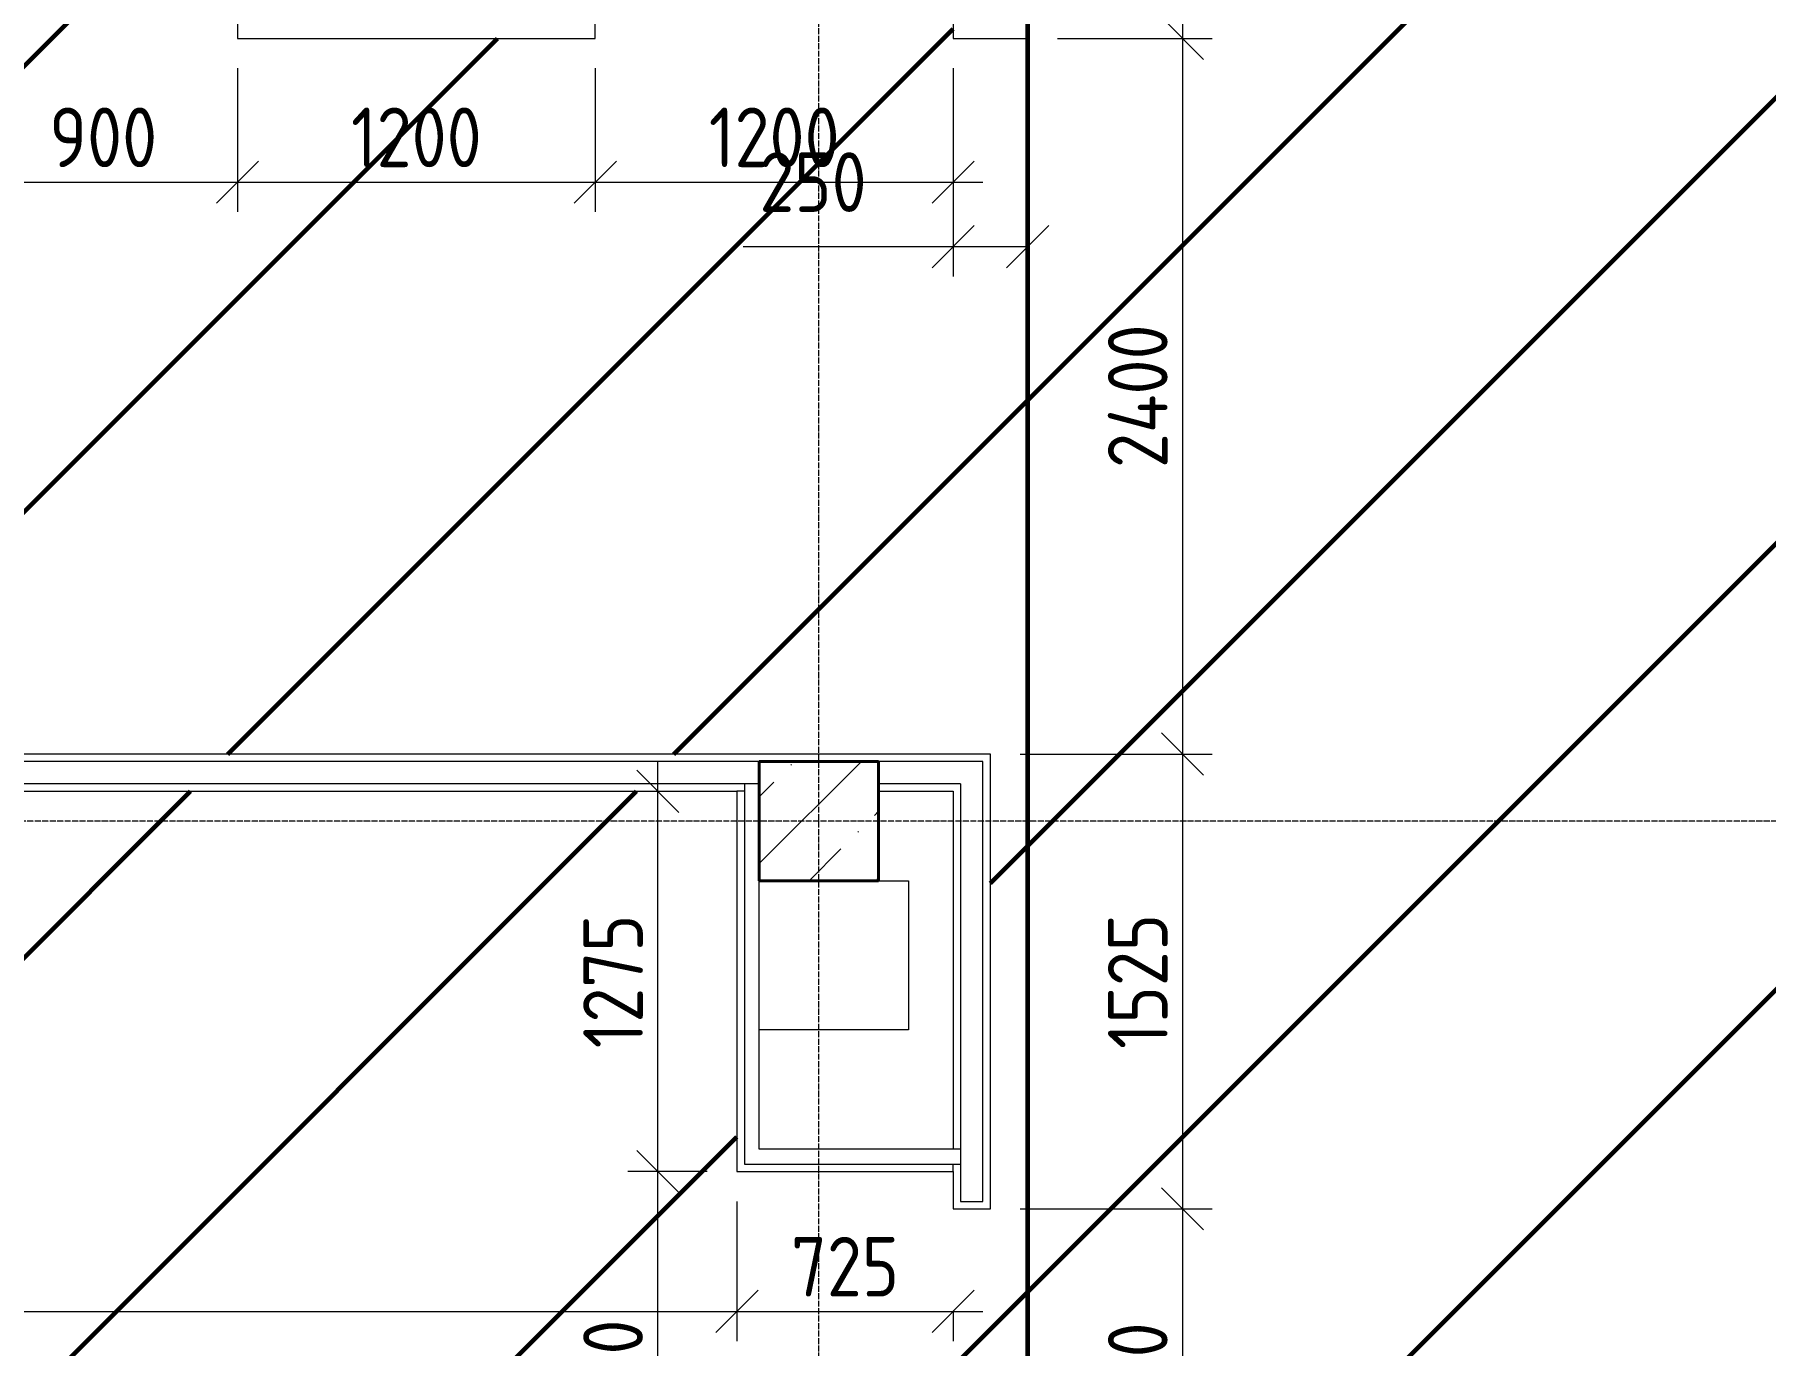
# Model space of a CAD drawing. Header units: millimetres. Extents: x -56773 to 323062, y -262288 to 76460.
# Drawn here: x -16221 to -10417, y -196981 to -192586 of the extents above; entities that cross this region are included whole.
import ezdxf

# ---------------------------------------------------------------- set-up
doc = ezdxf.new("R2010")
doc.units = ezdxf.units.MM
doc.linetypes.add('ADSK_Линия сетки', pattern=[25, 20, -2.5, 0, -2.5])
for name, color, linetype, lineweight in [('1.1)Стяжка керамзит  2 этаж', 5, 'Continuous', 60), ('Несущие колонны', 7, 'Continuous', 18), ('Оси', 7, 'Continuous', 9), ('Перекрытие', 7, 'Continuous', 18), ('Размеры', 7, 'Continuous', 9), ('Стены внутренние', 7, 'Continuous', 18), ('Стены штриховка', 7, 'Continuous', 9)]:
    doc.layers.add(name, color=color, linetype=linetype, lineweight=lineweight)
doc.styles.add('GOST Common_3', font='', dxfattribs={"width": 0.9, "height": 200})
doc.styles.get('GOST Common_3').set_extended_font_data('GOST Common')
doc.dimstyles.new('ADSK_Основной_2_0', dxfattribs={"dimscale": 304.8, "dimtxt": 201.142999, "dimasz": 0.463911, "dimexe": 0.328084, "dimexo": 0.328084, "dimgap": 0.164042, "dimtad": 1, "dimdec": 3, "dimrnd": 0.001, "dimdsep": 46, "dimtxsty": 'GOST Common_3', "dimblk1": 'OBLIQUE', "dimblk2": 'OBLIQUE', "dimsah": 1, "dimcen": 0.09, "dimdle": 0.328084, "dimazin": 2, "dimtfac": 1, "dimtdec": 4, "dimtix": 1, "dimtmove": 0, "dimatfit": 3, "dimfxl": 1, "dimtvp": 1, "dimtolj": 1, "dimtzin": 0, "dimlwd": 20, "dimlwe": 20, "dimarcsym": 2})
doc.dimstyles.new('ADSK_Основной_2_0_2', dxfattribs={"dimscale": 304.8, "dimtxt": 201.142999, "dimasz": 0.463911, "dimexe": 0.328084, "dimexo": 0.328084, "dimgap": 0.164042, "dimtad": 1, "dimdec": 3, "dimrnd": 0.001, "dimdsep": 46, "dimtxsty": 'GOST Common_3', "dimblk1": 'OBLIQUE', "dimblk2": 'OBLIQUE', "dimsah": 1, "dimcen": 0.09, "dimdle": 0.328084, "dimazin": 2, "dimtfac": 1, "dimtdec": 4, "dimtix": 1, "dimtmove": 0, "dimatfit": 3, "dimfxl": 1, "dimtvp": 1, "dimtolj": 1, "dimtzin": 0, "dimlwd": 20, "dimlwe": 20, "dimarcsym": 2})

# ---------------------------------------------------------------- blocks, each defined once
blk = doc.blocks.new('ADSK_КолоннаЖБ_Прямоугольная - 400x400 мм-1807142-Кладочный план 4-го этажа')
at = {"layer": 'Несущие колонны', "lineweight": 40}
for p, q in [((-200, 200), (200, 200)), ((-200, -200), (-200, 200)), ((200, 200), (200, -200)), ((200, -200), (-200, -200))]:
    blk.add_line(p, q, dxfattribs=at)
blk = doc.blocks.new('_Oblique')
at = {"color": 0, "linetype": 'ByBlock', "lineweight": -2}
blk.add_line((-0.5, -0.5), (0.5, 0.5), dxfattribs=at)
blk = doc.blocks.new('*D6337')
at = {"layer": 'Defpoints', "color": 0, "transparency": 16777216}
for p in [(-12890.6, -188698.5), (-12890.6, -192598.5), (-12371.5, -192598.5)]:
    blk.add_point(p, dxfattribs=at)
at = {"layer": 'Размеры', "color": 0, "lineweight": 20, "transparency": 16777216}
for p, q in [((-12371.5, -188598.5), (-12371.5, -192698.5)), ((-12790.6, -188698.5), (-12271.5, -188698.5)), ((-12790.6, -192598.5), (-12271.5, -192598.5))]:
    blk.add_line(p, q, dxfattribs=at)
at = {"layer": 'Размеры', "color": 0, "lineweight": 20, "transparency": 16777216, "xscale": 141.4, "yscale": 141.4, "zscale": 141.4}
for p, rotation in [((-12371.5, -188698.5), 90), ((-12371.5, -192598.5), 270)]:
    blk.add_blockref('_Oblique', p, dxfattribs=dict(at, rotation=rotation))
at = {"layer": 'Размеры', "color": 0, "lineweight": 9, "transparency": 16777216, "insert": (-12521.5, -190648.5), "char_height": 200, "width": 605.475, "attachment_point": 5, "rotation": 90, "style": 'GOST Common_3'}
blk.add_mtext('\\A1;3900', dxfattribs=at)
blk = doc.blocks.new('*D6338')
at = {"layer": 'Defpoints', "color": 0, "transparency": 16777216}
for p in [(-12890.6, -192598.5), (-13015.6, -194998.5), (-12371.5, -194998.5)]:
    blk.add_point(p, dxfattribs=at)
at = {"layer": 'Размеры', "color": 0, "lineweight": 20, "transparency": 16777216}
for p, q in [((-12371.5, -192498.5), (-12371.5, -195098.5)), ((-12790.6, -192598.5), (-12271.5, -192598.5)), ((-12915.6, -194998.5), (-12271.5, -194998.5))]:
    blk.add_line(p, q, dxfattribs=at)
at = {"layer": 'Размеры', "color": 0, "lineweight": 20, "transparency": 16777216, "xscale": 141.4, "yscale": 141.4, "zscale": 141.4}
for p, rotation in [((-12371.5, -192598.5), 90), ((-12371.5, -194998.5), 270)]:
    blk.add_blockref('_Oblique', p, dxfattribs=dict(at, rotation=rotation))
at = {"layer": 'Размеры', "color": 0, "lineweight": 9, "transparency": 16777216, "insert": (-12521.5, -193798.5), "char_height": 200, "width": 625.93, "attachment_point": 5, "rotation": 90, "style": 'GOST Common_3'}
blk.add_mtext('\\A1;2400', dxfattribs=at)
blk = doc.blocks.new('*D6339')
at = {"layer": 'Defpoints', "color": 0, "transparency": 16777216}
for p in [(-13015.6, -194998.5), (-13015.6, -196523.5), (-12371.5, -196523.5)]:
    blk.add_point(p, dxfattribs=at)
at = {"layer": 'Размеры', "color": 0, "lineweight": 20, "transparency": 16777216}
for p, q in [((-12371.5, -194898.5), (-12371.5, -196623.5)), ((-12915.6, -194998.5), (-12271.5, -194998.5)), ((-12915.6, -196523.5), (-12271.5, -196523.5))]:
    blk.add_line(p, q, dxfattribs=at)
at = {"layer": 'Размеры', "color": 0, "lineweight": 20, "transparency": 16777216, "xscale": 141.4, "yscale": 141.4, "zscale": 141.4}
for p, rotation in [((-12371.5, -194998.5), 90), ((-12371.5, -196523.5), 270)]:
    blk.add_blockref('_Oblique', p, dxfattribs=dict(at, rotation=rotation))
at = {"layer": 'Размеры', "color": 0, "lineweight": 9, "transparency": 16777216, "insert": (-12521.5, -195761), "char_height": 200, "width": 560.473, "attachment_point": 5, "rotation": 90, "style": 'GOST Common_3'}
blk.add_mtext('\\A1;1525', dxfattribs=at)
blk = doc.blocks.new('*D6340')
at = {"layer": 'Defpoints', "color": 0, "transparency": 16777216}
for p in [(-13015.6, -196523.5), (-13015.6, -197723.5), (-12371.5, -197723.5)]:
    blk.add_point(p, dxfattribs=at)
at = {"layer": 'Размеры', "color": 0, "lineweight": 20, "transparency": 16777216}
for p, q in [((-12371.5, -196423.5), (-12371.5, -197823.5)), ((-12915.6, -196523.5), (-12271.5, -196523.5)), ((-12915.6, -197723.5), (-12271.5, -197723.5))]:
    blk.add_line(p, q, dxfattribs=at)
at = {"layer": 'Размеры', "color": 0, "lineweight": 20, "transparency": 16777216, "xscale": 141.4, "yscale": 141.4, "zscale": 141.4}
for p, rotation in [((-12371.5, -196523.5), 90), ((-12371.5, -197723.5), 270)]:
    blk.add_blockref('_Oblique', p, dxfattribs=dict(at, rotation=rotation))
at = {"layer": 'Размеры', "color": 0, "lineweight": 9, "transparency": 16777216, "insert": (-12521.5, -197123.5), "char_height": 200, "width": 560.473, "attachment_point": 5, "rotation": 90, "style": 'GOST Common_3'}
blk.add_mtext('\\A1;1200', dxfattribs=at)
blk = doc.blocks.new('*D6359')
at = {"layer": 'Defpoints', "color": 0, "transparency": 16777216}
for p in [(-19390.6, -195423.5), (-13865.6, -196398.5), (-13865.6, -196867.5)]:
    blk.add_point(p, dxfattribs=at)
at = {"layer": 'Размеры', "color": 0, "lineweight": 20, "transparency": 16777216}
for p, q in [((-19390.6, -195523.5), (-19390.6, -196967.5)), ((-13865.6, -196498.5), (-13865.6, -196967.5)), ((-19490.6, -196867.5), (-13765.6, -196867.5))]:
    blk.add_line(p, q, dxfattribs=at)
at = {"layer": 'Размеры', "color": 0, "lineweight": 20, "transparency": 16777216, "xscale": 141.4, "yscale": 141.4, "zscale": 141.4, "rotation": 180}
blk.add_blockref('_Oblique', (-19390.6, -196867.5), dxfattribs=at)
at = {"layer": 'Размеры', "color": 0, "lineweight": 20, "transparency": 16777216, "xscale": 141.4, "yscale": 141.4, "zscale": 141.4}
blk.add_blockref('_Oblique', (-13865.6, -196867.5), dxfattribs=at)
at = {"layer": 'Размеры', "color": 0, "lineweight": 9, "transparency": 16777216, "insert": (-16628.1, -196717.5), "char_height": 200, "width": 605.475, "attachment_point": 5, "style": 'GOST Common_3'}
blk.add_mtext('\\A1;5525', dxfattribs=at)
blk = doc.blocks.new('*D6360')
at = {"layer": 'Defpoints', "color": 0, "transparency": 16777216}
for p in [(-13865.6, -196398.5), (-13140.6, -196767.6), (-13140.6, -196867.5)]:
    blk.add_point(p, dxfattribs=at)
at = {"layer": 'Размеры', "color": 0, "lineweight": 20, "transparency": 16777216}
for p, q in [((-13865.6, -196498.5), (-13865.6, -196967.5)), ((-13965.6, -196867.5), (-13040.6, -196867.5)), ((-13140.6, -196867.6), (-13140.6, -196967.5))]:
    blk.add_line(p, q, dxfattribs=at)
at = {"layer": 'Размеры', "color": 0, "lineweight": 20, "transparency": 16777216, "xscale": 141.4, "yscale": 141.4, "zscale": 141.4, "rotation": 180}
blk.add_blockref('_Oblique', (-13865.6, -196867.5), dxfattribs=at)
at = {"layer": 'Размеры', "color": 0, "lineweight": 20, "transparency": 16777216, "xscale": 141.4, "yscale": 141.4, "zscale": 141.4}
blk.add_blockref('_Oblique', (-13140.6, -196867.5), dxfattribs=at)
at = {"layer": 'Размеры', "color": 0, "lineweight": 9, "transparency": 16777216, "insert": (-13503.1, -196717.5), "char_height": 200, "width": 454.106, "attachment_point": 5, "style": 'GOST Common_3'}
blk.add_mtext('\\A1;725', dxfattribs=at)
blk = doc.blocks.new('*D6362')
at = {"layer": 'Defpoints', "color": 0, "transparency": 16777216}
for p in [(-14131.1, -196398.5), (-13865.6, -196398.5), (-13865.6, -197848.5)]:
    blk.add_point(p, dxfattribs=at)
at = {"layer": 'Размеры', "color": 0, "lineweight": 20, "transparency": 16777216}
for p, q in [((-14131.1, -197948.5), (-14131.1, -196298.5)), ((-13965.6, -196398.5), (-14231.1, -196398.5)), ((-13965.6, -197848.5), (-14231.1, -197848.5))]:
    blk.add_line(p, q, dxfattribs=at)
at = {"layer": 'Размеры', "color": 0, "lineweight": 20, "transparency": 16777216, "xscale": 141.4, "yscale": 141.4, "zscale": 141.4}
for p, rotation in [((-14131.1, -196398.5), 90), ((-14131.1, -197848.5), 270)]:
    blk.add_blockref('_Oblique', p, dxfattribs=dict(at, rotation=rotation))
at = {"layer": 'Размеры', "color": 0, "lineweight": 9, "transparency": 16777216, "insert": (-14281.1, -197123.5), "char_height": 200, "width": 580.928, "attachment_point": 5, "rotation": 90, "style": 'GOST Common_3'}
blk.add_mtext('\\A1;1450', dxfattribs=at)
blk = doc.blocks.new('*D6363')
at = {"layer": 'Defpoints', "color": 0, "transparency": 16777216}
for p in [(-14231.1, -195123.5), (-14131.1, -195123.5), (-13865.6, -196398.5)]:
    blk.add_point(p, dxfattribs=at)
at = {"layer": 'Размеры', "color": 0, "lineweight": 20, "transparency": 16777216}
for p, q in [((-14131.1, -196498.5), (-14131.1, -195023.5)), ((-14131.1, -195123.5), (-14031.1, -195123.5)), ((-13965.6, -196398.5), (-14231.1, -196398.5))]:
    blk.add_line(p, q, dxfattribs=at)
at = {"layer": 'Размеры', "color": 0, "lineweight": 20, "transparency": 16777216, "xscale": 141.4, "yscale": 141.4, "zscale": 141.4}
for p, rotation in [((-14131.1, -195123.5), 90), ((-14131.1, -196398.5), 270)]:
    blk.add_blockref('_Oblique', p, dxfattribs=dict(at, rotation=rotation))
at = {"layer": 'Размеры', "color": 0, "lineweight": 9, "transparency": 16777216, "insert": (-14281.1, -195761), "char_height": 200, "width": 560.473, "attachment_point": 5, "rotation": 90, "style": 'GOST Common_3'}
blk.add_mtext('\\A1;1275', dxfattribs=at)
blk = doc.blocks.new('*D6367')
at = {"layer": 'Defpoints', "color": 0, "transparency": 16777216}
for p in [(-16440.6, -192598.5), (-15540.6, -192598.5), (-15540.6, -193080.5)]:
    blk.add_point(p, dxfattribs=at)
at = {"layer": 'Размеры', "color": 0, "lineweight": 20, "transparency": 16777216}
for p, q in [((-16440.6, -192698.5), (-16440.6, -193180.5)), ((-15540.6, -192698.5), (-15540.6, -193180.5)), ((-16540.6, -193080.5), (-15440.6, -193080.5))]:
    blk.add_line(p, q, dxfattribs=at)
at = {"layer": 'Размеры', "color": 0, "lineweight": 20, "transparency": 16777216, "xscale": 141.4, "yscale": 141.4, "zscale": 141.4, "rotation": 180}
blk.add_blockref('_Oblique', (-16440.6, -193080.5), dxfattribs=at)
at = {"layer": 'Размеры', "color": 0, "lineweight": 20, "transparency": 16777216, "xscale": 141.4, "yscale": 141.4, "zscale": 141.4}
blk.add_blockref('_Oblique', (-15540.6, -193080.5), dxfattribs=at)
at = {"layer": 'Размеры', "color": 0, "lineweight": 9, "transparency": 16777216, "insert": (-15990.6, -192930.5), "char_height": 200, "width": 454.106, "attachment_point": 5, "style": 'GOST Common_3'}
blk.add_mtext('\\A1;900', dxfattribs=at)
blk = doc.blocks.new('*D6368')
at = {"layer": 'Defpoints', "color": 0, "transparency": 16777216}
for p in [(-15540.6, -192598.5), (-14340.6, -192598.5), (-14340.6, -193080.5)]:
    blk.add_point(p, dxfattribs=at)
at = {"layer": 'Размеры', "color": 0, "lineweight": 20, "transparency": 16777216}
for p, q in [((-15540.6, -192698.5), (-15540.6, -193180.5)), ((-14340.6, -192698.5), (-14340.6, -193180.5)), ((-15640.6, -193080.5), (-14240.6, -193080.5))]:
    blk.add_line(p, q, dxfattribs=at)
at = {"layer": 'Размеры', "color": 0, "lineweight": 20, "transparency": 16777216, "xscale": 141.4, "yscale": 141.4, "zscale": 141.4, "rotation": 180}
blk.add_blockref('_Oblique', (-15540.6, -193080.5), dxfattribs=at)
at = {"layer": 'Размеры', "color": 0, "lineweight": 20, "transparency": 16777216, "xscale": 141.4, "yscale": 141.4, "zscale": 141.4}
blk.add_blockref('_Oblique', (-14340.6, -193080.5), dxfattribs=at)
at = {"layer": 'Размеры', "color": 0, "lineweight": 9, "transparency": 16777216, "insert": (-14940.6, -192930.5), "char_height": 200, "width": 560.473, "attachment_point": 5, "style": 'GOST Common_3'}
blk.add_mtext('\\A1;1200', dxfattribs=at)
blk = doc.blocks.new('*D6369')
at = {"layer": 'Defpoints', "color": 0, "transparency": 16777216}
for p in [(-14340.6, -192598.5), (-13140.6, -192598.5), (-13140.6, -193080.5)]:
    blk.add_point(p, dxfattribs=at)
at = {"layer": 'Размеры', "color": 0, "lineweight": 20, "transparency": 16777216}
for p, q in [((-14340.6, -192698.5), (-14340.6, -193180.5)), ((-13140.6, -192698.5), (-13140.6, -193180.5)), ((-14440.6, -193080.5), (-13040.6, -193080.5))]:
    blk.add_line(p, q, dxfattribs=at)
at = {"layer": 'Размеры', "color": 0, "lineweight": 20, "transparency": 16777216, "xscale": 141.4, "yscale": 141.4, "zscale": 141.4, "rotation": 180}
blk.add_blockref('_Oblique', (-14340.6, -193080.5), dxfattribs=at)
at = {"layer": 'Размеры', "color": 0, "lineweight": 20, "transparency": 16777216, "xscale": 141.4, "yscale": 141.4, "zscale": 141.4}
blk.add_blockref('_Oblique', (-13140.6, -193080.5), dxfattribs=at)
at = {"layer": 'Размеры', "color": 0, "lineweight": 9, "transparency": 16777216, "insert": (-13740.6, -192930.5), "char_height": 200, "width": 560.473, "attachment_point": 5, "style": 'GOST Common_3'}
blk.add_mtext('\\A1;1200', dxfattribs=at)
blk = doc.blocks.new('*D6370')
at = {"layer": 'Defpoints', "color": 0, "transparency": 16777216}
for p in [(-13140.6, -192598.5), (-12890.6, -192598.5), (-12890.6, -193297.3)]:
    blk.add_point(p, dxfattribs=at)
at = {"layer": 'Размеры', "color": 0, "lineweight": 20, "transparency": 16777216}
for p, q in [((-13140.6, -192698.5), (-13140.6, -193397.3)), ((-12890.6, -192698.5), (-12890.6, -193397.3)), ((-13140.6, -193297.3), (-13844.9, -193297.3)), ((-12890.6, -193297.3), (-13240.6, -193297.3))]:
    blk.add_line(p, q, dxfattribs=at)
at = {"layer": 'Размеры', "color": 0, "lineweight": 20, "transparency": 16777216, "xscale": 141.4, "yscale": 141.4, "zscale": 141.4, "rotation": 180}
blk.add_blockref('_Oblique', (-13140.6, -193297.3), dxfattribs=at)
at = {"layer": 'Размеры', "color": 0, "lineweight": 20, "transparency": 16777216, "xscale": 141.4, "yscale": 141.4, "zscale": 141.4}
blk.add_blockref('_Oblique', (-12890.6, -193297.3), dxfattribs=at)
at = {"layer": 'Размеры', "color": 0, "lineweight": 9, "transparency": 16777216, "insert": (-13790.5, -192980.6), "char_height": 200, "width": 454.106, "attachment_point": 1, "line_spacing_factor": 1.022761, "style": 'GOST Common_3'}
blk.add_mtext('\\A1;250', dxfattribs=at)

msp = doc.modelspace()

# ---------------------------------------------------------------- hatches: boundary and pattern name
at = {"layer": '1.1)Стяжка керамзит  2 этаж', "transparency": 33554687}
h = msp.add_hatch(dxfattribs=at)
h.set_pattern_fill('ANSI31', color=5, scale=333)
h.paths.add_polyline_path([(-9515.6385, -189498.4914), (-9640.6385, -189498.4914), (-9640.6385, -190548.4914), (-9765.6385, -190548.4914), (-9765.6385, -187843.4914), (-9640.6385, -187843.4914), (-9640.6385, -187943.4914), (-9515.6385, -187943.4914), (-9515.6385, -186643.4914), (-9640.6385, -186643.4914), (-9640.6385, -186743.4914), (-9765.6385, -186743.4914), (-9765.6385, -186538.4914), (-9765.6385, -186038.4914), (-9765.6385, -185848.4914), (-9765.6385, -185248.4914), (-9765.6385, -184728.4914), (-9765.6385, -184068.4914), (-9765.6385, -182048.4914), (-9640.6385, -182048.4914), (-9640.6385, -182198.4914), (-9515.6385, -182198.4914), (-9515.6385, -180798.4914), (-9640.6385, -180798.4914), (-9640.6385, -180948.4914), (-9765.6385, -180948.4914), (-9765.6385, -179748.4914), (-12890.6385, -179748.4914), (-12890.6385, -205573.4914), (-9515.6385, -205573.4914), (-9515.6385, -195798.4914), (-9640.6385, -195798.4914), (-9740.6385, -195798.4914), (-9765.6385, -195798.4914), (-9765.6385, -194723.4914), (-9640.6385, -194723.4914), (-9640.6385, -194998.4914), (-9515.6385, -194998.4914), (-9515.6385, -192473.4914), (-9640.6385, -192473.4914), (-9640.6385, -193673.4914), (-9765.6385, -193673.4914), (-9765.6385, -191598.4914), (-9640.6385, -191598.4914), (-9640.6385, -192348.4914), (-9515.6385, -192348.4914)])
h.paths.add_polyline_path([(-12770.185, -182943.7312), (-12010.185, -182943.7312), (-12010.185, -182938.7312), (-12770.185, -182938.7312)], flags=16)
h.paths.add_polyline_path([(-12010.185, -183904.7961), (-12770.185, -183904.7961), (-12770.185, -183909.7961), (-12010.185, -183909.7961)], flags=16)
h = msp.add_hatch(dxfattribs=at)
h.set_pattern_fill('ANSI31', color=5, scale=333)
h.paths.add_polyline_path([(-12890.6385, -192598.4914), (-13140.6385, -192598.4914), (-13140.6385, -192473.4914), (-13015.6385, -192473.4914), (-13015.6385, -189998.4914), (-15215.6385, -189998.4914), (-15215.6385, -192473.4914), (-14340.6385, -192473.4914), (-14340.6385, -192598.4914), (-15540.6385, -192598.4914), (-15540.6385, -192473.4914), (-15515.6385, -192473.4914), (-15515.6385, -190273.4914), (-15690.6385, -190273.4914), (-15690.6385, -190148.4914), (-15515.6385, -190148.4914), (-15515.6385, -188098.4914), (-16790.6385, -188098.4914), (-16790.6385, -190148.4914), (-16590.6385, -190148.4914), (-16590.6385, -190273.4914), (-16790.6385, -190273.4914), (-16790.6385, -191248.4914), (-16965.6385, -191248.4914), (-16965.6385, -192473.4914), (-16440.6385, -192473.4914), (-16440.6385, -192598.4914), (-18415.6385, -192598.4914), (-18415.6385, -192473.4914), (-17090.6385, -192473.4914), (-17090.6385, -189548.4914), (-17290.6385, -189548.4914), (-17290.6385, -189498.4914), (-17090.6385, -189498.4914), (-17090.6385, -187898.4914), (-18290.6385, -187898.4914), (-18290.6385, -189498.4914), (-18030.6385, -189498.4914), (-18030.6385, -189548.4914), (-18440.6385, -189548.4914), (-18440.6385, -189498.4914), (-18340.6385, -189498.4914), (-18340.6385, -187898.4914), (-19540.6385, -187898.4914), (-19540.6385, -189023.4914), (-19390.6385, -189023.4914), (-19390.6385, -189423.4914), (-19540.6385, -189423.4914), (-19540.6385, -189498.4914), (-19180.6385, -189498.4914), (-19180.6385, -189548.4914), (-19540.6385, -189548.4914), (-19540.6385, -190023.4914), (-19540.6385, -191673.4914), (-19540.6385, -192473.4914), (-19315.6385, -192473.4914), (-19315.6385, -192598.4914), (-19540.6385, -192598.4914), (-19540.6385, -192823.4914), (-19540.6385, -194473.4914), (-19540.6385, -194998.4914), (-13015.6385, -194998.4914), (-13015.6385, -196523.4914), (-13140.6385, -196523.4914), (-13140.6385, -196398.4914), (-13865.6385, -196398.4914), (-13865.6385, -195123.4914), (-19390.6385, -195123.4914), (-19390.6385, -195423.4914), (-19540.6385, -195423.4914), (-19540.6385, -196623.4914), (-19540.6385, -198273.4914), (-19540.6385, -199423.4914), (-19390.6385, -199423.4914), (-13865.6385, -199423.4914), (-13865.6385, -197848.4914), (-13140.6385, -197848.4914), (-13140.6385, -197723.4914), (-13015.6385, -197723.4914), (-13015.6385, -197943.4914), (-13015.6385, -198803.4914), (-13015.6385, -200723.4914), (-13140.6385, -200723.4914), (-13140.6385, -200598.4914), (-13865.6385, -200598.4914), (-13865.6385, -199548.4914), (-19390.6385, -199548.4914), (-19390.6385, -199823.4914), (-19540.6385, -199823.4914), (-19540.6385, -200423.4914), (-19540.6385, -202073.4914), (-19540.6385, -202598.4914), (-13865.6385, -202598.4914), (-13865.6385, -202048.4914), (-13140.6385, -202048.4914), (-13140.6385, -201923.4914), (-13015.6385, -201923.4914), (-13015.6385, -203248.4914), (-13140.6385, -203248.4914), (-13140.6385, -203123.4914), (-13865.6385, -203123.4914), (-13865.6385, -202723.4914), (-19540.6385, -202723.4914), (-19540.6385, -205423.4914), (-19390.6385, -205423.4914), (-19390.6385, -205573.4914), (-18790.6385, -205573.4914), (-17140.6385, -205573.4914), (-15990.6385, -205573.4914), (-14340.6385, -205573.4914), (-13865.6385, -205573.4914), (-13865.6385, -204573.4914), (-13140.6385, -204573.4914), (-13140.6385, -204448.4914), (-13015.6385, -204448.4914), (-13015.6385, -205573.4914), (-12890.6385, -205573.4914)])
at = {"layer": 'Несущие колонны', "lineweight": 9}
h = msp.add_hatch(dxfattribs=at)
h.set_pattern_fill('FP_1', color=256, style=0, pattern_type=2)
h.set_pattern_definition([(45, (9.36, -198628.46), (-224.5064, 224.5064), []), (45, (233.87, -198628.46), (-224.5064, 224.5064), [396.875, -79.375, 3.353, -76.022])])
h.paths.add_polyline_path([(-13390.6385, -195423.4914), (-13390.6385, -195023.4914), (-13790.6385, -195023.4914), (-13790.6385, -195423.4914)])

# ---------------------------------------------------------------- linework, layer by layer
at = {"layer": '1.1)Стяжка керамзит  2 этаж'}
msp.add_lwpolyline([(-9515.6385, -205573.4914), (-12890.6385, -205573.4914), (-12890.6385, -179748.4914), (-9515.6385, -179748.4914)], close=True, dxfattribs=at)
at = {"layer": 'Несущие колонны', "lineweight": 9}
for p, q in [((-13390.6385, -195023.4914), (-13790.6385, -195023.4914)), ((-13790.6385, -195023.4914), (-13790.6385, -195098.4914)), ((-13390.6385, -195098.4914), (-13390.6385, -195023.4914)), ((-13790.6385, -195098.4914), (-13790.6385, -195123.4914)), ((-13790.6385, -195123.4914), (-13790.6385, -195423.4914)), ((-13390.6385, -195123.4914), (-13390.6385, -195098.4914)), ((-13390.6385, -195423.4914), (-13390.6385, -195123.4914)), ((-13790.6385, -195423.4914), (-13390.6385, -195423.4914))]:
    msp.add_line(p, q, dxfattribs=at)
at = {"layer": 'Оси', "linetype": 'ADSK_Линия сетки', "lineweight": 5}
for p, q in [((-13590.6385, -209602.3427), (-13590.6385, -174127.5463)), ((62563.3938, -195223.4914), (-25230.7352, -195223.4914))]:
    msp.add_line(p, q, dxfattribs=at)
at = {"layer": 'Перекрытие'}
for p, q in [((-13390.6385, -195423.4914), (-13290.6385, -195423.4914)), ((-13290.6385, -195423.4914), (-13290.6385, -195923.4914)), ((-13290.6385, -195923.4914), (-13790.6385, -195923.4914))]:
    msp.add_line(p, q, dxfattribs=at)
at = {"layer": 'Стены внутренние', "lineweight": 5}
for p, q in [((-12890.6385, -192598.4914), (-12890.6385, -188698.4914)), ((-15540.6385, -192473.4914), (-15540.6385, -192598.4914)), ((-14340.6385, -192598.4914), (-14340.6385, -192473.4914)), ((-13140.6385, -192473.4914), (-13140.6385, -192598.4914)), ((-15540.6385, -192598.4914), (-14340.6385, -192598.4914)), ((-13140.6385, -192598.4914), (-12890.6385, -192598.4914)), ((-13015.6385, -194998.4914), (-19540.6385, -194998.4914)), ((-13015.6385, -196523.4914), (-13015.6385, -194998.4914)), ((-13790.6385, -195023.4914), (-13390.6385, -195023.4914)), ((-13790.6385, -195098.4914), (-13790.6385, -195023.4914)), ((-13390.6385, -195023.4914), (-13390.6385, -195123.4914)), ((-19540.6385, -195123.4914), (-13865.6385, -195123.4914)), ((-13865.6385, -195123.4914), (-13865.6385, -196398.4914)), ((-13790.6385, -196323.4914), (-13790.6385, -195123.4914)), ((-13390.6385, -195123.4914), (-13140.6385, -195123.4914)), ((-13140.6385, -195123.4914), (-13140.6385, -196323.4914)), ((-13140.6385, -196323.4914), (-13790.6385, -196323.4914)), ((-13865.6385, -196398.4914), (-13140.6385, -196398.4914)), ((-13140.6385, -196398.4914), (-13140.6385, -196523.4914)), ((-13140.6385, -196523.4914), (-13015.6385, -196523.4914))]:
    msp.add_line(p, q, dxfattribs=at)
at = {"layer": 'Стены штриховка', "lineweight": 9}
for p, q in [((-13790.6385, -195023.4914), (-19540.6385, -195023.4914)), ((-13040.6385, -195023.4914), (-13390.6385, -195023.4914)), ((-13040.6385, -196498.4914), (-13040.6385, -195023.4914)), ((-13790.6385, -195098.4914), (-19540.6385, -195098.4914)), ((-13840.6385, -195123.4914), (-13865.6385, -195123.4914)), ((-13840.6385, -195098.4914), (-13840.6385, -196373.4914)), ((-13115.6385, -195098.4914), (-13390.6385, -195098.4914)), ((-13115.6385, -195098.4914), (-13115.6385, -196498.4914)), ((-13115.6385, -196323.4914), (-13140.6385, -196323.4914)), ((-13840.6385, -196373.4914), (-13115.6385, -196373.4914)), ((-13140.6385, -196398.4914), (-13140.6385, -196373.4914)), ((-13115.6385, -196498.4914), (-13040.6385, -196498.4914))]:
    msp.add_line(p, q, dxfattribs=at)

# ---------------------------------------------------------------- block references
at = {"layer": 'Несущие колонны', "lineweight": 40, "rotation": 89.9999999999999}
msp.add_blockref('ADSK_КолоннаЖБ_Прямоугольная - 400x400 мм-1807142-Кладочный план 4-го этажа', (-13590.6385, -195223.4914), dxfattribs=at)

# ---------------------------------------------------------------- dimensions: what is measured, and where the dimension line sits
at = {"layer": 'Размеры', "lineweight": 9}
for base, p1, p2, override, picture, middle in [((-12371.4865, -192598.4914), (-12890.6385, -188698.4914), (-12890.6385, -192598.4914), {"dimpost": '<>', "dimfxl": 3900}, '*D6337', (-12521.4865, -190648.4914)), ((-12371.4865, -194998.4914), (-12890.6385, -192598.4914), (-13015.6385, -194998.4914), {"dimpost": '<>', "dimfxl": 2403.253004}, '*D6338', (-12521.4865, -193798.4914)), ((-12371.4865, -196523.4914), (-13015.6385, -194998.4914), (-13015.6385, -196523.4914), {"dimpost": '<>', "dimfxl": 1525}, '*D6339', (-12521.4865, -195760.9914)), ((-14131.0784, -195123.4914), (-13865.6385, -196398.4914), (-14231.0633, -195123.4914), {"dimpost": '<>', "dimfxl": 1326.333405}, '*D6363', (-14281.0784, -195760.9914)), ((-14131.0784, -196398.4914), (-13865.6385, -197848.4914), (-13865.6385, -196398.4914), {"dimpost": '<>', "dimfxl": 1450}, '*D6362', (-14281.0784, -197123.4914)), ((-12371.4865, -197723.4914), (-13015.6385, -196523.4914), (-13015.6385, -197723.4914), {"dimpost": '<>', "dimfxl": 1200}, '*D6340', (-12521.4865, -197123.4914))]:
    dim = msp.add_linear_dim(base=base, p1=p1, p2=p2, angle=90, dimstyle='ADSK_Основной_2_0_2', override=override, dxfattribs=at)
    dim.commit()
    dim.dimension.update_dxf_attribs({"geometry": picture, "text_midpoint": middle})
for base, p1, p2, override, picture, middle in [((-15540.6385, -193080.4545), (-16440.6385, -192598.4914), (-15540.6385, -192598.4914), {"dimpost": '<>', "dimfxl": 900}, '*D6367', (-15990.6385, -192930.4545)), ((-14340.6385, -193080.4545), (-15540.6385, -192598.4914), (-14340.6385, -192598.4914), {"dimpost": '<>', "dimfxl": 1200}, '*D6368', (-14940.6385, -192930.4545)), ((-13140.6385, -193080.4545), (-14340.6385, -192598.4914), (-13140.6385, -192598.4914), {"dimpost": '<>', "dimfxl": 1200}, '*D6369', (-13740.6385, -192930.4545)), ((-13865.6385, -196867.539), (-19390.6385, -195423.4914), (-13865.6385, -196398.4914), {"dimpost": '<>', "dimfxl": 5610.369863}, '*D6359', (-16628.1385, -196717.539)), ((-13140.6385, -196867.539), (-13865.6385, -196398.4914), (-13140.6385, -196767.5541), {"dimpost": '<>', "dimfxl": 813.530728}, '*D6360', (-13503.1385, -196717.539))]:
    dim = msp.add_linear_dim(base=base, p1=p1, p2=p2, dimstyle='ADSK_Основной_2_0_2', override=override, dxfattribs=at)
    dim.commit()
    dim.dimension.update_dxf_attribs({"geometry": picture, "text_midpoint": middle})
dim = msp.add_linear_dim(base=(-12890.6385, -193297.2984), p1=(-13140.6385, -192598.4914), p2=(-12890.6385, -192598.4914), dimstyle='ADSK_Основной_2_0', override={"dimpost": '<>', "dimfxl": 250}, dxfattribs=at)
dim.commit()
dim.dimension.update_dxf_attribs({"geometry": '*D6370', "text_midpoint": (-13563.4671, -193297.2984), "dimtype": 160})

doc.saveas('drawing.dxf')
